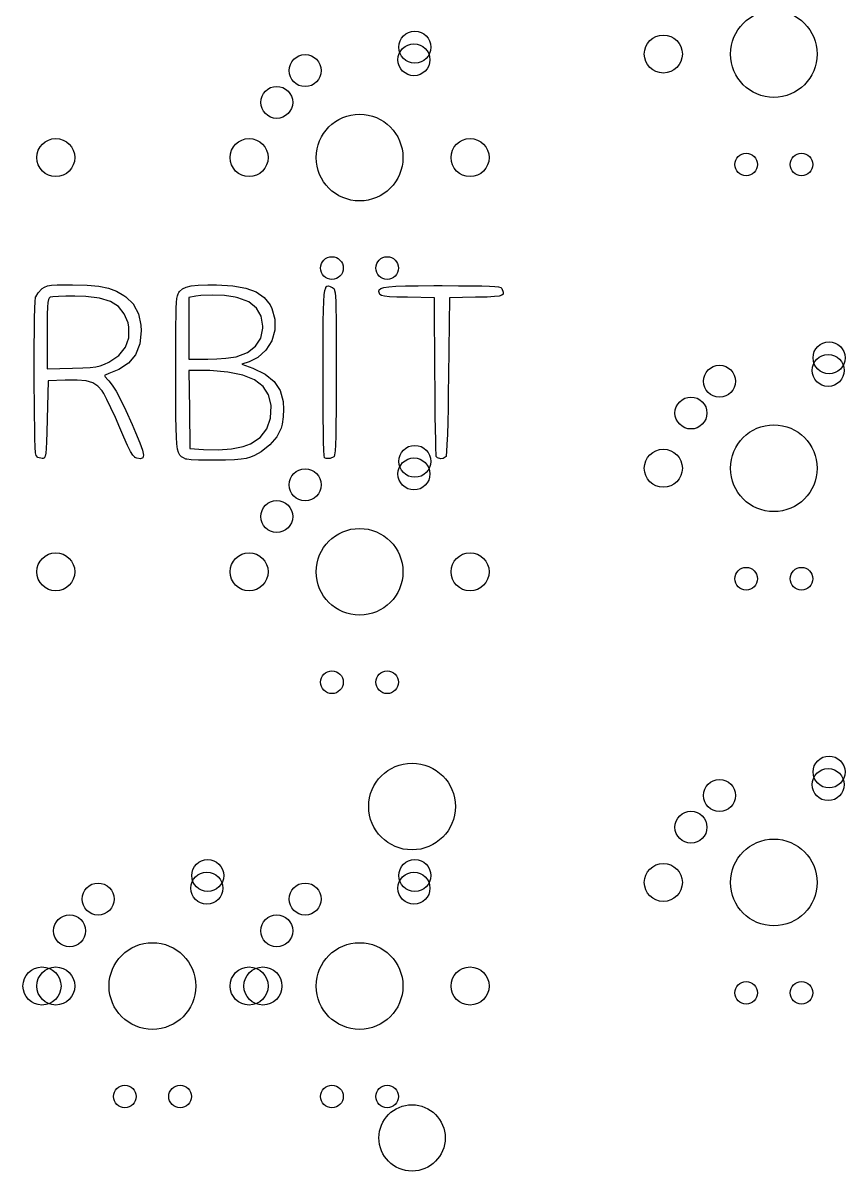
# Model space of a CAD drawing. Extents: x 31 to 332, y -142 to -29.
# Drawn here: x 62.3 to 100.1, y -130 to -77.2 of the extents above; entities that cross this region are included whole.
import ezdxf

# ---------------------------------------------------------------- set-up
doc = ezdxf.new("R2010")
doc.units = 0
doc.header["$MEASUREMENT"] = 0
doc.layers.add('BLACK', color=7, linetype='CONTINUOUS')

msp = doc.modelspace()

# ---------------------------------------------------------------- linework, layer by layer
at = {"layer": 'BLACK', "linetype": 'CONTINUOUS'}
for p, q in [((63.4314, -89.2471), (63.6123, -89.216)), ((63.6123, -89.216), (63.6126, -89.216)), ((63.6126, -89.216), (63.6128, -89.2159)), ((63.6128, -89.2159), (63.8769, -89.199)), ((63.8769, -89.199), (63.877, -89.199)), ((63.877, -89.199), (63.8771, -89.199)), ((63.8771, -89.199), (64.2568, -89.1923)), ((64.2568, -89.1923), (64.5857, -89.1913)), ((64.2568, -89.1923), (64.2568, -89.1923)), ((64.2568, -89.1923), (64.2568, -89.1923)), ((64.5857, -89.1913), (64.5857, -89.1914)), ((64.5857, -89.1914), (64.5858, -89.1913)), ((64.5858, -89.1913), (65.2594, -89.206)), ((65.2594, -89.206), (65.2596, -89.206)), ((65.2596, -89.206), (65.2598, -89.206)), ((65.2598, -89.206), (65.7993, -89.2548)), ((70.0464, -89.2422), (70.3645, -89.2113)), ((70.3645, -89.2113), (70.3647, -89.2113)), ((70.3647, -89.2113), (70.3649, -89.2112)), ((70.3649, -89.2112), (70.8019, -89.1999)), ((70.8019, -89.1999), (70.8019, -89.1999)), ((70.8019, -89.1999), (70.802, -89.1999)), ((70.802, -89.1999), (71.2047, -89.2008)), ((71.2047, -89.2008), (71.2048, -89.2009)), ((71.2048, -89.2009), (71.2049, -89.2008)), ((71.2049, -89.2008), (71.9521, -89.2388)), ((62.8871, -89.7747), (62.8917, -89.7533)), ((62.8917, -89.7533), (62.892, -89.7526)), ((62.892, -89.7526), (62.8923, -89.7519)), ((62.8923, -89.7519), (62.9993, -89.5595)), ((62.9993, -89.5595), (62.9998, -89.559)), ((62.9998, -89.559), (63.0001, -89.5584)), ((63.0001, -89.5584), (63.1801, -89.3751)), ((63.1801, -89.3751), (63.1804, -89.3749)), ((63.1804, -89.3749), (63.1807, -89.3746)), ((63.1807, -89.3746), (63.1877, -89.3693)), ((63.1877, -89.3693), (63.1879, -89.3692)), ((63.1879, -89.3692), (63.188, -89.3691)), ((63.188, -89.3691), (63.2996, -89.2972)), ((63.2996, -89.2972), (63.3, -89.297)), ((63.3, -89.297), (63.3005, -89.2968)), ((63.3005, -89.2968), (63.4305, -89.2473)), ((63.4305, -89.2473), (63.431, -89.2472)), ((63.431, -89.2472), (63.4314, -89.2471)), ((63.6793, -89.7488), (63.5654, -89.7699)), ((63.9347, -89.7286), (63.6793, -89.7488)), ((64.2835, -89.7152), (63.9347, -89.7286)), ((64.6853, -89.7106), (64.2835, -89.7152)), ((65.1994, -89.7264), (64.6853, -89.7106)), ((65.8318, -89.8076), (65.1994, -89.7264)), ((65.7993, -89.2548), (65.7996, -89.2549)), ((65.7996, -89.2549), (65.7999, -89.2549)), ((65.7999, -89.2549), (66.2385, -89.3454)), ((66.2385, -89.3454), (66.2389, -89.3455)), ((66.2389, -89.3455), (66.2393, -89.3456)), ((66.2393, -89.3456), (66.6101, -89.4852)), ((66.6101, -89.4852), (66.6105, -89.4854)), ((66.6105, -89.4854), (66.6109, -89.4855)), ((66.6109, -89.4855), (66.9472, -89.6817)), ((66.9472, -89.6817), (66.9473, -89.6819)), ((66.9473, -89.6819), (66.9475, -89.682)), ((66.9475, -89.682), (67.0315, -89.7418)), ((67.0315, -89.7418), (67.0318, -89.742)), ((67.0318, -89.742), (67.0321, -89.7422)), ((67.0321, -89.7422), (67.3927, -90.0919)), ((69.3952, -89.7679), (69.4083, -89.6951)), ((69.4083, -89.6951), (69.4084, -89.6947)), ((69.4084, -89.6947), (69.4085, -89.6944)), ((69.4085, -89.6944), (69.4374, -89.6092)), ((69.4374, -89.6092), (69.4376, -89.6088)), ((69.4376, -89.6088), (69.4378, -89.6083)), ((69.4378, -89.6083), (69.4736, -89.5488)), ((69.4736, -89.5488), (69.4739, -89.5485)), ((69.4739, -89.5485), (69.4741, -89.5481)), ((69.4741, -89.5481), (69.5099, -89.5064)), ((69.5099, -89.5064), (69.5101, -89.5062)), ((69.5101, -89.5062), (69.5104, -89.5059)), ((69.5104, -89.5059), (69.6471, -89.3849)), ((69.6471, -89.3849), (69.6476, -89.3845)), ((69.6476, -89.3845), (69.6481, -89.3842)), ((69.6481, -89.3842), (69.8161, -89.2984)), ((69.8161, -89.2984), (69.8167, -89.2982)), ((69.8167, -89.2982), (69.8172, -89.298)), ((69.8172, -89.298), (70.0457, -89.2423)), ((70.2529, -89.7213), (69.9397, -89.7731)), ((70.0457, -89.2423), (70.046, -89.2423)), ((70.046, -89.2423), (70.0464, -89.2422)), ((70.4937, -89.6914), (70.2529, -89.7213)), ((71.0267, -89.6701), (70.4937, -89.6914)), ((71.582, -89.6936), (71.0267, -89.6701)), ((72.0674, -89.7598), (71.582, -89.6936)), ((71.9521, -89.2388), (71.9524, -89.2389)), ((71.9524, -89.2389), (71.9527, -89.2389)), ((71.9527, -89.2389), (72.5567, -89.3425)), ((72.1941, -89.789), (72.0674, -89.7598)), ((72.5567, -89.3425), (72.5572, -89.3427)), ((72.5572, -89.3427), (72.5576, -89.3428)), ((72.5576, -89.3428), (73.0341, -89.5186)), ((73.0341, -89.5186), (73.0347, -89.519)), ((73.0347, -89.519), (73.0352, -89.5192)), ((73.0352, -89.5192), (73.3997, -89.7739)), ((76.1414, -89.9596), (76.1634, -89.6633)), ((76.1634, -89.6633), (76.1635, -89.6631)), ((76.1635, -89.6629), (76.194, -89.4567)), ((76.1635, -89.6631), (76.1635, -89.6629)), ((76.194, -89.4567), (76.1942, -89.4564)), ((76.1942, -89.456), (76.2348, -89.3268)), ((76.1942, -89.4564), (76.1942, -89.456)), ((76.2348, -89.3267), (76.2352, -89.326)), ((76.2348, -89.3268), (76.2348, -89.3267)), ((76.2348, -89.3268), (76.2348, -89.3268)), ((76.2352, -89.326), (76.2356, -89.3253)), ((76.2356, -89.3252), (76.2875, -89.2599)), ((76.2356, -89.3253), (76.2356, -89.3252)), ((76.2356, -89.3253), (76.2356, -89.3253)), ((76.2875, -89.2599), (76.2881, -89.2594)), ((76.2881, -89.2594), (76.2887, -89.2588)), ((76.2887, -89.2588), (76.2888, -89.2588)), ((76.2888, -89.2588), (76.2896, -89.2585)), ((76.2888, -89.2588), (76.2888, -89.2588)), ((76.2896, -89.2585), (76.2903, -89.2581)), ((76.2903, -89.2581), (76.355, -89.2435)), ((76.355, -89.2435), (76.3554, -89.2435)), ((76.3554, -89.2435), (76.3557, -89.2434)), ((76.3557, -89.2434), (76.3562, -89.2434)), ((76.3562, -89.2434), (76.3567, -89.2434)), ((76.3567, -89.2434), (76.3571, -89.2435)), ((76.3571, -89.2435), (76.3575, -89.2436)), ((76.3575, -89.2436), (76.4363, -89.2664)), ((76.4363, -89.2664), (76.4367, -89.2666)), ((76.4367, -89.2666), (76.4371, -89.2667)), ((76.4371, -89.2667), (76.5314, -89.3138)), ((76.5314, -89.3138), (76.5315, -89.3138)), ((76.5315, -89.3138), (76.5316, -89.3139)), ((76.5316, -89.3139), (76.5356, -89.316)), ((76.5356, -89.316), (76.5357, -89.3161)), ((76.5357, -89.3161), (76.5359, -89.3162)), ((76.5359, -89.3162), (76.5773, -89.3419)), ((76.5773, -89.3419), (76.5779, -89.3424)), ((76.5779, -89.3424), (76.5784, -89.3428)), ((76.5784, -89.3428), (76.6128, -89.3815)), ((76.6128, -89.3815), (76.6132, -89.3822)), ((76.6132, -89.3822), (76.6136, -89.3829)), ((76.6136, -89.3829), (76.6415, -89.4495)), ((76.6415, -89.4495), (76.6416, -89.45)), ((76.6416, -89.45), (76.6418, -89.4505)), ((76.6418, -89.4505), (76.6639, -89.5601)), ((76.6639, -89.5601), (76.6639, -89.5603)), ((76.6639, -89.5603), (76.6639, -89.5605)), ((76.6639, -89.5605), (76.6809, -89.728)), ((76.6809, -89.728), (76.6809, -89.7281)), ((76.6809, -89.7281), (76.6809, -89.7282)), ((76.6809, -89.7282), (76.6934, -89.9686)), ((78.6712, -89.5032), (78.6713, -89.503)), ((78.6712, -89.5038), (78.6712, -89.5032)), ((78.6712, -89.5044), (78.6712, -89.5038)), ((78.6713, -89.5047), (78.6712, -89.5044)), ((78.6713, -89.5027), (78.6864, -89.426)), ((78.6713, -89.503), (78.6713, -89.5027)), ((78.6713, -89.5049), (78.6713, -89.5047)), ((78.6964, -89.5998), (78.6713, -89.5049)), ((78.6864, -89.426), (78.6867, -89.4253)), ((78.6867, -89.4253), (78.687, -89.4245)), ((78.687, -89.4244), (78.6876, -89.4238)), ((78.687, -89.4245), (78.687, -89.4244)), ((78.687, -89.4245), (78.687, -89.4245)), ((78.6876, -89.4238), (78.6881, -89.4232)), ((78.6881, -89.4232), (78.7588, -89.3628)), ((78.6967, -89.6004), (78.6964, -89.5998)), ((78.6969, -89.601), (78.6967, -89.6004)), ((78.7198, -89.6404), (78.6969, -89.601)), ((78.72, -89.6406), (78.7198, -89.6404)), ((78.7202, -89.6409), (78.72, -89.6406)), ((78.7206, -89.6413), (78.7202, -89.6409)), ((78.721, -89.6417), (78.7206, -89.6413)), ((78.7212, -89.6419), (78.721, -89.6417)), ((78.7214, -89.6421), (78.7212, -89.6419)), ((78.7921, -89.6883), (78.7214, -89.6421)), ((78.7588, -89.3628), (78.7589, -89.3627)), ((78.7589, -89.3626), (78.7596, -89.3623)), ((78.7589, -89.3627), (78.7589, -89.3626)), ((78.7596, -89.3623), (78.7603, -89.3619)), ((78.7603, -89.3619), (78.7604, -89.3619)), ((78.7604, -89.3619), (78.7605, -89.3618)), ((78.7605, -89.3618), (78.902, -89.3158)), ((78.793, -89.6887), (78.7921, -89.6883)), ((78.7937, -89.689), (78.793, -89.6887)), ((78.9306, -89.7216), (78.7937, -89.689)), ((78.902, -89.3158), (78.9024, -89.3157)), ((78.9024, -89.3157), (78.9028, -89.3156)), ((78.9028, -89.3156), (79.1304, -89.282)), ((78.9309, -89.7216), (78.9306, -89.7216)), ((78.9312, -89.7217), (78.9309, -89.7216)), ((79.16, -89.7439), (78.9312, -89.7217)), ((79.1304, -89.282), (79.1306, -89.282)), ((79.1306, -89.282), (79.1308, -89.2819)), ((79.1308, -89.2819), (79.4598, -89.2589)), ((79.1602, -89.7439), (79.16, -89.7439)), ((79.1603, -89.7439), (79.1602, -89.7439)), ((79.5068, -89.7591), (79.1603, -89.7439)), ((79.4598, -89.2589), (79.4599, -89.2589)), ((79.4599, -89.2589), (79.46, -89.2589)), ((79.46, -89.2589), (79.9057, -89.2445)), ((79.5069, -89.7591), (79.5068, -89.7591)), ((79.5068, -89.7591), (79.5068, -89.7591)), ((79.9969, -89.7706), (79.5069, -89.7591)), ((79.9057, -89.2445), (79.9057, -89.2445)), ((79.9057, -89.2445), (79.9058, -89.2445)), ((79.9058, -89.2445), (80.4834, -89.2368)), ((80.4834, -89.2368), (80.4834, -89.2368)), ((80.4834, -89.2368), (80.4835, -89.2368)), ((80.4835, -89.2368), (81.2083, -89.2339)), ((81.2083, -89.2339), (81.2084, -89.2339)), ((81.2084, -89.2339), (81.5821, -89.2337)), ((81.2084, -89.2339), (81.2084, -89.2339)), ((81.5821, -89.2337), (81.5821, -89.2337)), ((81.5821, -89.2337), (81.5822, -89.2337)), ((81.5822, -89.2337), (82.3369, -89.2347)), ((82.3369, -89.2347), (82.3369, -89.2347)), ((82.3369, -89.2347), (82.3369, -89.2347)), ((82.3369, -89.2347), (82.9396, -89.2383)), ((82.9396, -89.2383), (82.9396, -89.2384)), ((82.9396, -89.2384), (82.9396, -89.2383)), ((82.9396, -89.2383), (83.4074, -89.2454)), ((83.6603, -89.7562), (83.1822, -89.7693)), ((83.4074, -89.2454), (83.4075, -89.2454)), ((83.4075, -89.2454), (83.4075, -89.2454)), ((83.4075, -89.2454), (83.7577, -89.2566)), ((83.6604, -89.7562), (83.6603, -89.7562)), ((83.9956, -89.7377), (83.6604, -89.7562)), ((83.6604, -89.7562), (83.6604, -89.7562)), ((83.7577, -89.2566), (83.7578, -89.2566)), ((83.7578, -89.2566), (83.7579, -89.2566)), ((83.7579, -89.2566), (84.0077, -89.2728)), ((83.9958, -89.7376), (83.9956, -89.7377)), ((83.996, -89.7376), (83.9958, -89.7376)), ((84.2123, -89.7108), (83.996, -89.7376)), ((84.0077, -89.2728), (84.0078, -89.2729)), ((84.0078, -89.2729), (84.008, -89.2728)), ((84.008, -89.2728), (84.1746, -89.2948)), ((84.1746, -89.2948), (84.175, -89.2949)), ((84.175, -89.2949), (84.1753, -89.295)), ((84.1753, -89.295), (84.2761, -89.3235)), ((84.2127, -89.7107), (84.2123, -89.7108)), ((84.2131, -89.7107), (84.2127, -89.7107)), ((84.3345, -89.6728), (84.2131, -89.7107)), ((84.2761, -89.3235), (84.2768, -89.3238)), ((84.2768, -89.3238), (84.2775, -89.3242)), ((84.2775, -89.3242), (84.3296, -89.36)), ((84.3296, -89.36), (84.3301, -89.3605)), ((84.3301, -89.3605), (84.3306, -89.361)), ((84.3306, -89.361), (84.3309, -89.3614)), ((84.3309, -89.3614), (84.3313, -89.3621)), ((84.3313, -89.3621), (84.3317, -89.3627)), ((84.3317, -89.3627), (84.3975, -89.5277)), ((84.3348, -89.6726), (84.3345, -89.6728)), ((84.3352, -89.6725), (84.3348, -89.6726)), ((84.3356, -89.6722), (84.3352, -89.6725)), ((84.336, -89.672), (84.3356, -89.6722)), ((84.3363, -89.6717), (84.336, -89.672)), ((84.3366, -89.6715), (84.3363, -89.6717)), ((84.3869, -89.6197), (84.3366, -89.6715)), ((84.3874, -89.6191), (84.3869, -89.6197)), ((84.3878, -89.6185), (84.3874, -89.6191)), ((84.3879, -89.6184), (84.3878, -89.6185)), ((84.3881, -89.6175), (84.3879, -89.6183)), ((84.3879, -89.6183), (84.3879, -89.6184)), ((84.3883, -89.6168), (84.3881, -89.6175)), ((84.3978, -89.5301), (84.3883, -89.6168)), ((84.3975, -89.5277), (84.3976, -89.5281)), ((84.3976, -89.5281), (84.3977, -89.5284)), ((84.3977, -89.5284), (84.3978, -89.5289)), ((84.3978, -89.5289), (84.3979, -89.5294)), ((84.3979, -89.5294), (84.3978, -89.5298)), ((84.3978, -89.5298), (84.3978, -89.5301)), ((62.8436, -90.7222), (62.8552, -90.2835)), ((62.8552, -90.2834), (62.8697, -89.9606)), ((62.8552, -90.2835), (62.8552, -90.2834)), ((62.8552, -90.2835), (62.8552, -90.2835)), ((62.8697, -89.9603), (62.887, -89.7753)), ((62.8697, -89.9605), (62.8697, -89.9603)), ((62.8697, -89.9606), (62.8697, -89.9605)), ((62.887, -89.7753), (62.8871, -89.775)), ((62.8871, -89.775), (62.8871, -89.7747)), ((63.4349, -90.2186), (63.4253, -90.5383)), ((63.452, -90.0047), (63.4349, -90.2186)), ((63.4784, -89.874), (63.452, -90.0047)), ((63.5157, -89.8037), (63.4784, -89.874)), ((63.5654, -89.7699), (63.5157, -89.8037)), ((66.3286, -89.9633), (65.8318, -89.8076)), ((66.7031, -90.1998), (66.3286, -89.9633)), ((66.9685, -90.5237), (66.7031, -90.1998)), ((67.3927, -90.0919), (67.3931, -90.0925)), ((67.3931, -90.0925), (67.3936, -90.0931)), ((67.3936, -90.0931), (67.6222, -90.523)), ((69.3469, -90.6118), (69.3556, -90.2645)), ((69.3556, -90.2644), (69.3682, -90.0067)), ((69.3556, -90.2645), (69.3556, -90.2644)), ((69.3556, -90.2645), (69.3556, -90.2645)), ((69.3682, -90.0064), (69.3855, -89.8222)), ((69.3682, -90.0066), (69.3682, -90.0064)), ((69.3682, -90.0067), (69.3682, -90.0066)), ((69.3855, -89.8218), (69.3952, -89.7679)), ((69.3855, -89.822), (69.3855, -89.8218)), ((69.3855, -89.8222), (69.3855, -89.822)), ((69.3952, -89.7679), (69.3952, -89.7679)), ((69.9397, -89.7731), (69.9397, -92.6203)), ((72.6911, -89.9799), (72.1941, -89.789)), ((73.048, -90.2624), (72.6911, -89.9799)), ((73.2635, -90.6347), (73.048, -90.2624)), ((73.3997, -89.7739), (73.4002, -89.7744)), ((73.4002, -89.7744), (73.4008, -89.7749)), ((73.4008, -89.7749), (73.6688, -90.1151)), ((73.6688, -90.1151), (73.669, -90.1155)), ((73.669, -90.1155), (73.6693, -90.1159)), ((73.6693, -90.1159), (73.7565, -90.2849)), ((73.7565, -90.2849), (73.7566, -90.2854)), ((73.7566, -90.2854), (73.7568, -90.2858)), ((73.7568, -90.2858), (73.8958, -90.7803)), ((76.1265, -90.3596), (76.1414, -89.9598)), ((76.1414, -89.9597), (76.1414, -89.9596)), ((76.1414, -89.9598), (76.1414, -89.9597)), ((76.6934, -89.9686), (76.6934, -89.9687)), ((76.6934, -89.9687), (76.6934, -89.9687)), ((76.6934, -89.9687), (76.7022, -90.2969)), ((81.2327, -89.7939), (79.9969, -89.7706)), ((79.9969, -89.7706), (79.9969, -89.7706)), ((79.9969, -89.7706), (79.9969, -89.7706)), ((81.2539, -93.3874), (81.2327, -89.7939)), ((81.9199, -89.7939), (81.8777, -93.3874)), ((83.1252, -89.7705), (81.9199, -89.7939)), ((83.1821, -89.7694), (83.1252, -89.7705)), ((83.1252, -89.7705), (83.1252, -89.7705)), ((83.1822, -89.7693), (83.1821, -89.7694)), ((83.1822, -89.7693), (83.1822, -89.7693)), ((62.8348, -91.2548), (62.8436, -90.7222)), ((62.8436, -90.7222), (62.8436, -90.7222)), ((62.8436, -90.7222), (62.8436, -90.7222)), ((63.4253, -90.5383), (63.4211, -90.9865)), ((67.1381, -90.9419), (66.9685, -90.5237)), ((67.6222, -90.523), (67.6225, -90.5236)), ((67.6225, -90.5236), (67.6227, -90.5243)), ((67.6227, -90.5243), (67.7284, -91.0543)), ((69.3415, -91.0645), (69.3469, -90.6118)), ((69.3469, -90.6118), (69.3469, -90.6118)), ((69.3469, -90.6118), (69.3469, -90.6118)), ((73.3359, -91.0954), (73.2635, -90.6347)), ((73.896, -90.7817), (73.8876, -91.286)), ((73.8958, -90.7803), (73.8959, -90.781)), ((73.8959, -90.781), (73.896, -90.7817)), ((76.1173, -90.876), (76.1265, -90.3597)), ((76.1265, -90.3597), (76.1265, -90.3596)), ((76.1265, -90.3596), (76.1265, -90.3596)), ((76.7022, -90.2969), (76.7022, -90.297)), ((76.7022, -90.297), (76.7022, -90.297)), ((76.7022, -90.297), (76.7078, -90.728)), ((76.7078, -90.728), (76.7078, -90.728)), ((76.7078, -90.728), (76.7078, -90.7281)), ((76.7078, -90.7281), (76.7111, -91.2769)), ((62.8328, -91.4469), (62.8348, -91.2549)), ((62.8348, -91.2549), (62.8348, -91.2548)), ((62.8348, -91.2549), (62.8348, -91.2549)), ((63.4211, -90.9865), (63.4203, -91.447)), ((67.1803, -91.1394), (67.1381, -90.9419)), ((67.1802, -91.6292), (67.1803, -91.1394)), ((67.7383, -91.3135), (67.6768, -91.9154)), ((67.7284, -91.0543), (67.7284, -91.0547)), ((67.7284, -91.0547), (67.7285, -91.0551)), ((67.7285, -91.0551), (67.7383, -91.3128)), ((67.7383, -91.3128), (67.7383, -91.3132)), ((67.7383, -91.3132), (67.7383, -91.3135)), ((69.3385, -91.6387), (69.3415, -91.0646)), ((69.3415, -91.0646), (69.3415, -91.0645)), ((69.3415, -91.0646), (69.3415, -91.0646)), ((73.239, -91.6538), (73.3333, -91.1948)), ((73.3333, -91.1948), (73.3359, -91.0954)), ((73.8873, -91.2873), (73.7453, -91.7687)), ((73.8874, -91.2866), (73.8873, -91.2873)), ((73.8876, -91.286), (73.8874, -91.2866)), ((76.1125, -91.5222), (76.1173, -90.8761)), ((76.1173, -90.8761), (76.1173, -90.876)), ((76.1173, -90.8761), (76.1173, -90.8761)), ((76.7111, -91.2769), (76.7111, -91.2769)), ((76.7111, -91.2769), (76.7111, -91.2769)), ((76.7111, -91.2769), (76.7126, -91.9586)), ((62.8253, -92.5142), (62.8287, -91.8595)), ((62.8287, -91.8595), (62.8328, -91.4469)), ((62.8287, -91.8595), (62.8287, -91.8595)), ((62.8287, -91.8595), (62.8287, -91.8595)), ((63.4203, -91.447), (63.4203, -93.0627)), ((67.0225, -92.0663), (67.1802, -91.6292)), ((69.3372, -92.3502), (69.3385, -91.6387)), ((69.3385, -91.6387), (69.3385, -91.6387)), ((69.3385, -91.6387), (69.3385, -91.6387)), ((73.0061, -92.0214), (73.239, -91.6538)), ((73.7448, -91.7699), (73.4831, -92.1959)), ((73.745, -91.7693), (73.7448, -91.7699)), ((73.7453, -91.7687), (73.745, -91.7693)), ((76.1106, -92.3113), (76.1125, -91.5223)), ((76.1125, -91.5223), (76.1125, -91.5222)), ((76.1125, -91.5222), (76.1125, -91.5222)), ((66.7114, -92.4418), (67.0225, -92.0663)), ((67.6765, -91.9167), (67.4886, -92.4083)), ((67.6766, -91.9161), (67.6765, -91.9167)), ((67.6768, -91.9154), (67.6766, -91.9161)), ((69.337, -93.1333), (69.3372, -92.3502)), ((69.3372, -92.3502), (69.3372, -92.3502)), ((69.3372, -92.3502), (69.3372, -92.3502)), ((72.1092, -92.5013), (72.6309, -92.3026)), ((72.6309, -92.3026), (73.0061, -92.0214)), ((73.4822, -92.197), (73.1147, -92.5349)), ((73.4826, -92.1964), (73.4822, -92.197)), ((73.4831, -92.1959), (73.4826, -92.1964)), ((76.1103, -93.2566), (76.1106, -92.3114)), ((76.1106, -92.3114), (76.1106, -92.3113)), ((76.1106, -92.3113), (76.1106, -92.3113)), ((76.7126, -91.9586), (76.7126, -91.9586)), ((76.7126, -91.9586), (76.7126, -91.9586)), ((76.7126, -91.9586), (76.713, -92.788)), ((62.8246, -93.1969), (62.8253, -92.5142)), ((62.8253, -92.5142), (62.8253, -92.5142)), ((62.8253, -92.5142), (62.8253, -92.5142)), ((65.6582, -92.9644), (65.8618, -92.9152)), ((65.8618, -92.9152), (66.0534, -92.8413)), ((66.0534, -92.8413), (66.2511, -92.7467)), ((66.2511, -92.7467), (66.7114, -92.4418)), ((67.1669, -92.7998), (66.7102, -93.0944)), ((67.1674, -92.7993), (67.1669, -92.7998)), ((67.168, -92.7988), (67.1674, -92.7993)), ((67.4877, -92.4097), (67.168, -92.7988)), ((67.4882, -92.4089), (67.4877, -92.4097)), ((67.4886, -92.4083), (67.4882, -92.4089)), ((69.9397, -92.6203), (70.8024, -92.6193)), ((70.8024, -92.6193), (71.2273, -92.607)), ((71.2273, -92.607), (71.6428, -92.5747)), ((71.6428, -92.5747), (71.9849, -92.5282)), ((71.9849, -92.5282), (72.1092, -92.5013)), ((72.7118, -92.735), (72.377, -92.8466)), ((72.377, -92.8466), (72.8837, -93.0313)), ((72.7121, -92.7348), (72.7118, -92.735)), ((72.7125, -92.7347), (72.7121, -92.7348)), ((73.1136, -92.5357), (72.7125, -92.7347)), ((73.1141, -92.5353), (73.1136, -92.5357)), ((73.1147, -92.5349), (73.1141, -92.5353)), ((76.713, -92.788), (76.713, -92.788)), ((76.713, -92.788), (76.713, -93.204)), ((62.8246, -93.197), (62.8246, -93.1969)), ((62.8246, -93.1969), (62.8246, -93.1969)), ((62.8264, -93.8859), (62.8246, -93.197)), ((63.4203, -93.0627), (64.5813, -93.0309)), ((64.5813, -93.0309), (65.0573, -93.0156)), ((64.5813, -93.0309), (64.5813, -93.0309)), ((65.0573, -93.0156), (65.4032, -92.9956)), ((65.4032, -92.9956), (65.6582, -92.9644)), ((66.0899, -93.3438), (66.0549, -93.3611)), ((66.0549, -93.3611), (66.084, -93.4254)), ((66.084, -93.4254), (66.2036, -93.5656)), ((66.2521, -93.2775), (66.0899, -93.3438)), ((66.4896, -93.1871), (66.2521, -93.2775)), ((66.4897, -93.187), (66.4896, -93.1871)), ((66.4898, -93.187), (66.4897, -93.187)), ((66.7094, -93.0948), (66.4898, -93.187)), ((66.7097, -93.0946), (66.7094, -93.0948)), ((66.7102, -93.0944), (66.7097, -93.0946)), ((69.337, -93.2151), (69.337, -93.1333)), ((69.3371, -93.7952), (69.337, -93.2151)), ((69.337, -93.2151), (69.337, -93.2151)), ((70.6314, -93.139), (69.9364, -93.1383)), ((69.9364, -93.1383), (69.9591, -94.9324)), ((70.9028, -93.1426), (70.6314, -93.139)), ((71.733, -93.2056), (70.9028, -93.1426)), ((72.4156, -93.3479), (71.733, -93.2056)), ((72.953, -93.5707), (72.4156, -93.3479)), ((72.8837, -93.0313), (72.8839, -93.0315)), ((72.8839, -93.0315), (72.8841, -93.0315)), ((72.8841, -93.0315), (73.4464, -93.297)), ((73.4464, -93.297), (73.4469, -93.2974)), ((73.4469, -93.2974), (73.4475, -93.2977)), ((73.4475, -93.2977), (73.8597, -93.6346)), ((76.1111, -93.8914), (76.1103, -93.2566)), ((76.1103, -93.2566), (76.1103, -93.2566)), ((76.1103, -93.2566), (76.1103, -93.2566)), ((76.713, -93.2041), (76.7118, -94.1704)), ((76.713, -93.204), (76.713, -93.204)), ((76.713, -93.204), (76.713, -93.2041)), ((81.2567, -93.8143), (81.2539, -93.3874)), ((81.2539, -93.3874), (81.2539, -93.3874)), ((81.8777, -93.3874), (81.8671, -94.1544)), ((81.8777, -93.3874), (81.8777, -93.3874)), ((81.8777, -93.3874), (81.8777, -93.3874)), ((62.8309, -94.5591), (62.8264, -93.8859)), ((62.8264, -93.8859), (62.8264, -93.8859)), ((62.8264, -93.8859), (62.8264, -93.8859)), ((63.4626, -93.6039), (63.4203, -95.3771)), ((64.2413, -93.5797), (63.4626, -93.6039)), ((64.2556, -93.5792), (64.2413, -93.5797)), ((64.8007, -93.5781), (64.2556, -93.5792)), ((65.2112, -93.6184), (64.8007, -93.5781)), ((65.5182, -93.7089), (65.2112, -93.6184)), ((65.7533, -93.8587), (65.5182, -93.7089)), ((65.9484, -94.0771), (65.7533, -93.8587)), ((66.2036, -93.5656), (66.252, -93.6153)), ((66.252, -93.6153), (66.2521, -93.6155)), ((66.2521, -93.6155), (66.2523, -93.6156)), ((66.2523, -93.6156), (66.4088, -93.8046)), ((66.4088, -93.8046), (66.409, -93.8049)), ((66.409, -93.8049), (66.4092, -93.8051)), ((66.4092, -93.8051), (66.5866, -94.0847)), ((69.3382, -94.5969), (69.3371, -93.7952)), ((69.3371, -93.7952), (69.3371, -93.7952)), ((69.3371, -93.7952), (69.3371, -93.7952)), ((73.3476, -93.8748), (72.953, -93.5707)), ((73.6023, -94.2616), (73.3476, -93.8748)), ((73.8597, -93.6346), (73.8602, -93.6352)), ((73.8602, -93.6352), (73.8607, -93.6358)), ((73.8607, -93.6358), (74.1309, -94.0549)), ((76.1141, -94.6402), (76.1111, -93.8914)), ((76.1111, -93.8914), (76.1111, -93.8914)), ((76.1111, -93.8914), (76.1111, -93.8914)), ((81.2629, -94.5555), (81.2567, -93.8143)), ((81.2567, -93.8143), (81.2567, -93.8143)), ((81.2567, -93.8143), (81.2567, -93.8143)), ((66.0212, -94.1932), (65.9484, -94.0771)), ((66.1705, -94.4729), (66.0212, -94.1932)), ((66.3551, -94.8516), (66.1705, -94.4729)), ((66.5866, -94.0847), (66.5867, -94.0849)), ((66.5867, -94.0849), (66.5868, -94.0851)), ((66.5868, -94.0851), (66.7931, -94.4707)), ((66.7931, -94.4707), (66.7932, -94.4708)), ((66.7932, -94.4708), (66.7932, -94.4709)), ((66.7932, -94.4709), (67.0363, -94.9778)), ((73.7196, -94.7329), (73.6023, -94.2616)), ((74.1309, -94.0549), (74.1312, -94.0556)), ((74.1312, -94.0556), (74.1315, -94.0563)), ((74.1315, -94.0563), (74.2677, -94.5683)), ((76.7118, -94.1704), (76.708, -94.9781)), ((76.7118, -94.1704), (76.7118, -94.1704)), ((76.7118, -94.1704), (76.7118, -94.1704)), ((81.8671, -94.1544), (81.8543, -94.8704)), ((81.8671, -94.1544), (81.8671, -94.1544)), ((81.8671, -94.1544), (81.8671, -94.1544)), ((62.8378, -95.1946), (62.8309, -94.5591)), ((62.8309, -94.5591), (62.8309, -94.5591)), ((62.8309, -94.5591), (62.8309, -94.5591)), ((66.5583, -95.2946), (66.3551, -94.8516)), ((67.0363, -94.9778), (67.0364, -94.9779)), ((67.0364, -94.9779), (67.0364, -94.9779)), ((67.0364, -94.9779), (67.3243, -95.6216)), ((69.3421, -95.2541), (69.3382, -94.5969)), ((69.3382, -94.5969), (69.3382, -94.5969)), ((69.3382, -94.5969), (69.3382, -94.5969)), ((69.9591, -94.9324), (69.9591, -94.9324)), ((69.9591, -94.9324), (69.9819, -96.727)), ((73.6969, -95.3271), (73.7224, -94.7638)), ((73.7224, -94.7638), (73.7196, -94.7329)), ((74.2677, -94.5683), (74.2677, -94.5688)), ((74.2677, -94.5688), (74.2678, -94.5693)), ((74.2678, -94.5693), (74.2885, -94.911)), ((74.2885, -94.9116), (74.2708, -95.2632)), ((74.2885, -94.911), (74.2885, -94.9113)), ((74.2885, -94.9113), (74.2885, -94.9116)), ((76.1192, -95.3227), (76.1141, -94.6402)), ((76.1141, -94.6402), (76.1141, -94.6402)), ((76.1141, -94.6402), (76.1141, -94.6402)), ((76.708, -94.9781), (76.7012, -95.6379)), ((76.708, -94.9781), (76.7079, -94.9781)), ((76.7079, -94.9781), (76.708, -94.9781)), ((81.2703, -95.2358), (81.2629, -94.5555)), ((81.2629, -94.5555), (81.2629, -94.5555)), ((81.2629, -94.5555), (81.2629, -94.5555)), ((81.8543, -94.8704), (81.8397, -95.5174)), ((81.8543, -94.8704), (81.8543, -94.8704)), ((81.8543, -94.8704), (81.8543, -94.8704)), ((62.8471, -95.7705), (62.8378, -95.1946)), ((62.8378, -95.1946), (62.8378, -95.1946)), ((62.8378, -95.1946), (62.8378, -95.1946)), ((63.4203, -95.3771), (63.4057, -95.9682)), ((63.4203, -95.3771), (63.4203, -95.3771)), ((66.7634, -95.7673), (66.5583, -95.2946)), ((69.3421, -95.2542), (69.3421, -95.2541)), ((69.3505, -95.7823), (69.3421, -95.2542)), ((69.3421, -95.2542), (69.3421, -95.2542)), ((73.5258, -95.8144), (73.6969, -95.3271)), ((74.2707, -95.2636), (74.2246, -95.6012)), ((74.2708, -95.2632), (74.2707, -95.2634)), ((74.2707, -95.2634), (74.2707, -95.2636)), ((76.1261, -95.9219), (76.1192, -95.3227)), ((76.1192, -95.3227), (76.1192, -95.3227)), ((76.1192, -95.3227), (76.1192, -95.3227)), ((81.2786, -95.8372), (81.2703, -95.2358)), ((81.2703, -95.2358), (81.2703, -95.2358)), ((81.2703, -95.2358), (81.2703, -95.2358)), ((81.8397, -95.5174), (81.824, -96.0774)), ((81.8397, -95.5174), (81.8397, -95.5174)), ((81.8397, -95.5174), (81.8397, -95.5174)), ((62.8589, -96.2648), (62.8471, -95.7705)), ((62.8471, -95.7705), (62.8471, -95.7705)), ((62.8471, -95.7705), (62.8471, -95.7705)), ((63.4057, -95.9682), (63.3921, -96.4117)), ((63.4057, -95.9682), (63.4057, -95.9682)), ((63.4057, -95.9682), (63.4057, -95.9682)), ((66.9492, -96.2032), (66.7634, -95.7673)), ((67.3243, -95.6216), (67.3243, -95.6216)), ((67.3243, -95.6216), (67.3243, -95.6216)), ((67.3243, -95.6216), (67.4851, -95.9938)), ((67.4851, -95.9938), (67.4851, -95.9939)), ((67.4851, -95.9939), (67.4851, -95.9939)), ((67.4851, -95.9939), (67.6807, -96.467)), ((69.3505, -95.7824), (69.3505, -95.7823)), ((69.3652, -96.1969), (69.3505, -95.7824)), ((69.3505, -95.7824), (69.3505, -95.7824)), ((73.2158, -96.2139), (73.5258, -95.8144)), ((74.1768, -95.7955), (73.9758, -96.181)), ((74.177, -95.795), (74.1768, -95.7955)), ((74.1772, -95.7944), (74.177, -95.795)), ((74.2245, -95.6017), (74.1772, -95.7944)), ((74.2246, -95.6012), (74.2245, -95.6014)), ((74.2245, -95.6014), (74.2245, -95.6017)), ((76.1346, -96.4205), (76.1261, -95.9219)), ((76.1261, -95.9219), (76.1261, -95.9219)), ((76.1261, -95.9219), (76.1261, -95.9219)), ((76.7012, -95.638), (76.6913, -96.1605)), ((76.7012, -95.6379), (76.7012, -95.6379)), ((76.7012, -95.6379), (76.7012, -95.638)), ((81.2875, -96.3415), (81.2786, -95.8372)), ((81.2786, -95.8372), (81.2786, -95.8372)), ((81.2786, -95.8372), (81.2786, -95.8372)), ((81.824, -96.0774), (81.8077, -96.5321)), ((81.824, -96.0774), (81.824, -96.0774)), ((81.824, -96.0774), (81.824, -96.0774)), ((62.873, -96.6556), (62.8589, -96.2648)), ((62.8589, -96.2648), (62.8589, -96.2648)), ((62.8589, -96.2648), (62.8589, -96.2648)), ((63.3921, -96.4118), (63.3768, -96.7292)), ((63.3921, -96.4117), (63.3921, -96.4117)), ((63.3921, -96.4117), (63.3921, -96.4118)), ((67.122, -96.5905), (66.9492, -96.2032)), ((66.9492, -96.2032), (66.9492, -96.2032)), ((66.9492, -96.2032), (66.9492, -96.2032)), ((67.1221, -96.5906), (67.122, -96.5905)), ((67.1221, -96.5907), (67.1221, -96.5906)), ((67.2555, -96.8596), (67.1221, -96.5907)), ((67.6807, -96.467), (67.6807, -96.4671)), ((67.6807, -96.4671), (67.6808, -96.4672)), ((67.6808, -96.4672), (67.8009, -96.8064)), ((69.3653, -96.197), (69.3652, -96.1969)), ((69.388, -96.5131), (69.3652, -96.197)), ((69.3652, -96.197), (69.3653, -96.197)), ((69.388, -96.5132), (69.388, -96.5131)), ((69.388, -96.5134), (69.388, -96.5132)), ((69.4205, -96.7464), (69.388, -96.5134)), ((72.4276, -96.6374), (72.7731, -96.5134)), ((72.7731, -96.5134), (73.2158, -96.2139)), ((73.654, -96.5581), (73.2596, -96.8766)), ((73.6543, -96.5577), (73.654, -96.5581)), ((73.6546, -96.5574), (73.6543, -96.5577)), ((73.9752, -96.1819), (73.6546, -96.5574)), ((73.9755, -96.1814), (73.9752, -96.1819)), ((73.9758, -96.181), (73.9755, -96.1814)), ((76.1346, -96.4206), (76.1346, -96.4205)), ((76.1346, -96.4205), (76.1346, -96.4205)), ((76.1443, -96.8014), (76.1346, -96.4206)), ((76.6779, -96.5568), (76.6609, -96.8369)), ((76.678, -96.5566), (76.6779, -96.5567)), ((76.6779, -96.5567), (76.6779, -96.5568)), ((76.6913, -96.1606), (76.678, -96.5566)), ((76.6913, -96.1605), (76.6913, -96.1606)), ((76.6913, -96.1606), (76.6913, -96.1606)), ((81.2875, -96.3416), (81.2875, -96.3415)), ((81.2966, -96.7308), (81.2875, -96.3416)), ((81.2875, -96.3416), (81.2875, -96.3416)), ((81.8077, -96.5322), (81.7912, -96.8637)), ((81.8077, -96.5321), (81.8077, -96.5322)), ((81.8077, -96.5322), (81.8077, -96.5322)), ((62.873, -96.6557), (62.873, -96.6556)), ((62.8894, -96.9211), (62.873, -96.6557)), ((62.873, -96.6557), (62.873, -96.6557)), ((62.8895, -96.9213), (62.8894, -96.9211)), ((62.8895, -96.9215), (62.8895, -96.9213)), ((62.9081, -97.0395), (62.8895, -96.9215)), ((62.9083, -97.0399), (62.9081, -97.0395)), ((62.9084, -97.0404), (62.9083, -97.0399)), ((62.9086, -97.0408), (62.9084, -97.0404)), ((62.9087, -97.0411), (62.9086, -97.0408)), ((62.909, -97.0415), (62.9087, -97.0411)), ((62.9092, -97.0419), (62.909, -97.0415)), ((62.989, -97.1371), (62.9092, -97.0419)), ((62.9896, -97.1375), (62.989, -97.1371)), ((62.9901, -97.138), (62.9896, -97.1375)), ((62.9902, -97.1381), (62.9901, -97.138)), ((62.9903, -97.1382), (62.9902, -97.1381)), ((62.991, -97.1384), (62.9903, -97.1382)), ((62.9917, -97.1387), (62.991, -97.1384)), ((63.187, -97.1862), (62.9917, -97.1387)), ((63.2909, -97.1458), (63.2414, -97.1756)), ((63.2912, -97.1455), (63.2909, -97.1458)), ((63.2916, -97.1453), (63.2912, -97.1455)), ((63.2919, -97.1449), (63.2916, -97.1453)), ((63.2922, -97.1447), (63.2919, -97.1449)), ((63.2924, -97.1443), (63.2922, -97.1447)), ((63.2927, -97.1439), (63.2924, -97.1443)), ((63.3295, -97.0747), (63.2927, -97.1439)), ((63.3298, -97.074), (63.3295, -97.0747)), ((63.33, -97.0733), (63.3298, -97.074)), ((63.357, -96.943), (63.33, -97.0733)), ((63.3768, -96.7294), (63.357, -96.9425)), ((63.357, -96.9425), (63.357, -96.9427)), ((63.357, -96.9427), (63.357, -96.943)), ((63.3768, -96.7292), (63.3768, -96.7293)), ((63.3768, -96.7293), (63.3768, -96.7294)), ((67.2557, -96.8598), (67.2555, -96.8596)), ((67.2558, -96.86), (67.2557, -96.8598)), ((67.3615, -97.0319), (67.2558, -96.86)), ((67.3618, -97.0323), (67.3615, -97.0319)), ((67.3621, -97.0327), (67.3618, -97.0323)), ((67.4519, -97.1289), (67.3621, -97.0327)), ((67.452, -97.1289), (67.4519, -97.1289)), ((67.452, -97.129), (67.452, -97.1289)), ((67.4527, -97.1295), (67.452, -97.129)), ((67.4533, -97.13), (67.4527, -97.1295)), ((67.4534, -97.13), (67.4533, -97.13)), ((67.5392, -97.172), (67.4534, -97.13)), ((67.4534, -97.13), (67.4534, -97.13)), ((67.8009, -96.8064), (67.8009, -96.8067)), ((67.8009, -96.8067), (67.8011, -96.807)), ((67.8011, -96.807), (67.8466, -97.0293)), ((67.8466, -97.0314), (67.8183, -97.1539)), ((67.8466, -97.0293), (67.8466, -97.0295)), ((67.8466, -97.0295), (67.8466, -97.0297)), ((67.8466, -97.0297), (67.8466, -97.0303)), ((67.8466, -97.0303), (67.8466, -97.031)), ((67.8466, -97.031), (67.8466, -97.0312)), ((67.8466, -97.0312), (67.8466, -97.0314)), ((69.4206, -96.7467), (69.4205, -96.7464)), ((69.4206, -96.747), (69.4206, -96.7467)), ((69.4646, -96.9123), (69.4206, -96.747)), ((69.4649, -96.9127), (69.4646, -96.9123)), ((69.465, -96.9132), (69.4649, -96.9127)), ((69.5223, -97.0261), (69.465, -96.9132)), ((69.5227, -97.0267), (69.5223, -97.0261)), ((69.5231, -97.0273), (69.5227, -97.0267)), ((69.5954, -97.1032), (69.5231, -97.0273)), ((69.5959, -97.1036), (69.5954, -97.1032)), ((69.5964, -97.104), (69.5959, -97.1036)), ((69.6854, -97.1583), (69.5964, -97.104)), ((69.9819, -96.727), (70.6122, -96.769)), ((70.6122, -96.769), (71.2823, -96.7832)), ((71.2823, -96.7832), (71.9004, -96.7378)), ((71.9004, -96.7378), (72.4276, -96.6374)), ((72.7671, -97.1212), (72.5723, -97.1772)), ((72.7673, -97.121), (72.7671, -97.1212)), ((72.7676, -97.121), (72.7673, -97.121)), ((72.9614, -97.0421), (72.7676, -97.121)), ((72.9617, -97.0419), (72.9614, -97.0421)), ((72.962, -97.0418), (72.9617, -97.0419)), ((73.2589, -96.8771), (72.962, -97.0418)), ((73.2593, -96.8769), (73.2589, -96.8771)), ((73.2596, -96.8766), (73.2593, -96.8769)), ((76.1443, -96.8015), (76.1444, -96.8014)), ((76.1444, -96.8014), (76.1443, -96.8014)), ((76.1552, -97.0474), (76.1443, -96.8015)), ((76.1552, -97.0476), (76.1552, -97.0474)), ((76.1552, -97.0478), (76.1552, -97.0476)), ((76.1668, -97.1415), (76.1552, -97.0478)), ((76.167, -97.1421), (76.1668, -97.1415)), ((76.1671, -97.1427), (76.167, -97.1421)), ((76.1672, -97.1429), (76.1671, -97.1427)), ((76.1673, -97.1432), (76.1672, -97.1429)), ((76.1677, -97.1436), (76.1673, -97.1432)), ((76.168, -97.1441), (76.1677, -97.1436)), ((76.1682, -97.1443), (76.168, -97.1441)), ((76.1684, -97.1445), (76.1682, -97.1443)), ((76.1689, -97.1449), (76.1684, -97.1445)), ((76.1693, -97.1452), (76.1689, -97.1449)), ((76.2453, -97.1879), (76.1693, -97.1452)), ((76.6087, -97.1002), (76.4379, -97.1888)), ((76.6088, -97.1001), (76.6087, -97.1002)), ((76.6089, -97.1001), (76.6088, -97.1001)), ((76.6095, -97.0996), (76.6089, -97.1001)), ((76.6101, -97.0991), (76.6095, -97.0996)), ((76.6102, -97.099), (76.6101, -97.099)), ((76.6101, -97.099), (76.6101, -97.0991)), ((76.6132, -97.0955), (76.6102, -97.099)), ((76.6133, -97.0953), (76.6132, -97.0954)), ((76.6132, -97.0954), (76.6132, -97.0955)), ((76.6137, -97.0947), (76.6133, -97.0953)), ((76.614, -97.094), (76.6137, -97.0947)), ((76.6141, -97.0939), (76.614, -97.094)), ((76.6395, -97.0132), (76.6141, -97.0938)), ((76.6141, -97.0938), (76.6141, -97.0939)), ((76.6396, -97.0127), (76.6395, -97.0132)), ((76.6397, -97.0123), (76.6396, -97.0127)), ((76.6608, -96.8372), (76.6397, -97.0123)), ((76.6609, -96.8369), (76.6608, -96.8371)), ((76.6608, -96.8371), (76.6608, -96.8372)), ((81.2966, -96.7309), (81.2967, -96.7308)), ((81.2967, -96.7308), (81.2966, -96.7308)), ((81.3058, -96.9869), (81.2966, -96.7309)), ((81.3059, -96.987), (81.3058, -96.9869)), ((81.3059, -96.9871), (81.3059, -96.987)), ((81.3148, -97.0919), (81.3059, -96.9871)), ((81.3149, -97.0926), (81.3148, -97.0919)), ((81.3151, -97.0933), (81.3149, -97.0926)), ((81.3152, -97.0934), (81.3151, -97.0933)), ((81.3152, -97.0936), (81.3152, -97.0934)), ((81.3156, -97.0942), (81.3152, -97.0936)), ((81.3159, -97.0948), (81.3156, -97.0942)), ((81.3664, -97.1537), (81.3159, -97.0948)), ((81.7646, -97.0957), (81.6302, -97.1846)), ((81.7647, -97.0955), (81.7646, -97.0957)), ((81.7649, -97.0955), (81.7647, -97.0955)), ((81.7653, -97.095), (81.7649, -97.0955)), ((81.7659, -97.0945), (81.7653, -97.095)), ((81.7661, -97.0942), (81.7659, -97.0943)), ((81.7659, -97.0943), (81.7659, -97.0945)), ((81.7663, -97.0935), (81.7661, -97.0942)), ((81.7666, -97.0929), (81.7663, -97.0935)), ((81.7667, -97.0926), (81.7666, -97.0927)), ((81.7666, -97.0927), (81.7666, -97.0929)), ((81.7751, -97.0548), (81.7667, -97.0926)), ((81.7752, -97.0541), (81.7751, -97.0544)), ((81.7751, -97.0544), (81.7751, -97.0548)), ((81.7912, -96.8639), (81.7752, -97.0541)), ((81.7912, -96.8637), (81.7912, -96.8638)), ((81.7912, -96.8638), (81.7912, -96.8639)), ((63.1873, -97.1862), (63.187, -97.1862)), ((63.1875, -97.1862), (63.1873, -97.1862)), ((63.1881, -97.1862), (63.1875, -97.1862)), ((63.1888, -97.1863), (63.1881, -97.1862)), ((63.189, -97.1862), (63.1888, -97.1863)), ((63.1892, -97.1862), (63.189, -97.1862)), ((63.2398, -97.1762), (63.1892, -97.1862)), ((63.2405, -97.176), (63.2398, -97.1762)), ((63.2398, -97.1762), (63.2398, -97.1762)), ((63.2398, -97.1762), (63.2398, -97.1762)), ((63.2414, -97.1756), (63.2405, -97.176)), ((67.5399, -97.1722), (67.5392, -97.172)), ((67.5406, -97.1725), (67.5399, -97.1722)), ((67.7117, -97.1976), (67.5406, -97.1725)), ((67.7121, -97.1976), (67.7117, -97.1976)), ((67.7126, -97.1976), (67.7121, -97.1976)), ((67.713, -97.1976), (67.7126, -97.1976)), ((67.7134, -97.1975), (67.713, -97.1976)), ((67.7138, -97.1974), (67.7134, -97.1975)), ((67.7143, -97.1973), (67.7138, -97.1974)), ((67.8153, -97.1574), (67.7143, -97.1973)), ((67.8159, -97.1571), (67.8153, -97.1574)), ((67.8165, -97.1568), (67.8159, -97.1571)), ((67.8166, -97.1566), (67.8165, -97.1568)), ((67.8168, -97.1565), (67.8166, -97.1566)), ((67.8172, -97.156), (67.8168, -97.1565)), ((67.8177, -97.1555), (67.8172, -97.156)), ((67.8179, -97.1551), (67.8177, -97.1553)), ((67.8177, -97.1553), (67.8177, -97.1555)), ((67.8181, -97.1545), (67.8179, -97.1551)), ((67.8183, -97.1539), (67.8181, -97.1545)), ((69.6857, -97.1584), (69.6854, -97.1583)), ((69.686, -97.1586), (69.6857, -97.1584)), ((69.7935, -97.2064), (69.686, -97.1586)), ((69.7939, -97.2065), (69.7935, -97.2064)), ((69.7943, -97.2067), (69.7939, -97.2065)), ((69.8384, -97.2185), (69.7943, -97.2067)), ((69.8388, -97.2185), (69.8384, -97.2185)), ((69.8391, -97.2186), (69.8388, -97.2185)), ((70.0474, -97.2418), (69.8391, -97.2186)), ((70.0475, -97.2417), (70.0474, -97.2418)), ((70.0477, -97.2418), (70.0475, -97.2417)), ((70.375, -97.2576), (70.0477, -97.2418)), ((70.3751, -97.2576), (70.375, -97.2576)), ((70.3752, -97.2576), (70.3751, -97.2576)), ((70.7866, -97.2649), (70.3752, -97.2576)), ((70.7867, -97.2649), (70.7866, -97.2649)), ((70.7866, -97.2649), (70.7866, -97.2649)), ((71.247, -97.2622), (70.7867, -97.2649)), ((71.2471, -97.2622), (71.247, -97.2622)), ((71.6231, -97.2545), (71.2471, -97.2622)), ((71.2471, -97.2622), (71.2471, -97.2622)), ((71.6232, -97.2545), (71.6231, -97.2545)), ((72.0355, -97.2394), (71.6232, -97.2545)), ((71.6232, -97.2545), (71.6232, -97.2545)), ((72.0356, -97.2394), (72.0355, -97.2394)), ((72.0358, -97.2394), (72.0356, -97.2394)), ((72.3398, -97.2152), (72.0358, -97.2394)), ((72.34, -97.2152), (72.3398, -97.2152)), ((72.3402, -97.2152), (72.34, -97.2152)), ((72.5717, -97.1774), (72.3402, -97.2152)), ((72.572, -97.1773), (72.5717, -97.1774)), ((72.5723, -97.1772), (72.572, -97.1773)), ((76.2457, -97.188), (76.2453, -97.1879)), ((76.246, -97.1882), (76.2457, -97.188)), ((76.2465, -97.1883), (76.246, -97.1882)), ((76.2469, -97.1884), (76.2465, -97.1883)), ((76.2473, -97.1884), (76.2469, -97.1884)), ((76.2477, -97.1885), (76.2473, -97.1884)), ((76.4356, -97.1894), (76.2477, -97.1885)), ((76.4359, -97.1893), (76.4356, -97.1894)), ((76.4363, -97.1893), (76.4359, -97.1893)), ((76.4368, -97.1892), (76.4363, -97.1893)), ((76.4373, -97.1891), (76.4368, -97.1892)), ((76.4376, -97.1889), (76.4373, -97.1891)), ((76.4379, -97.1888), (76.4376, -97.1889)), ((81.3669, -97.154), (81.3664, -97.1537)), ((81.3672, -97.1544), (81.3669, -97.154)), ((81.3675, -97.1546), (81.3672, -97.1544)), ((81.3678, -97.1548), (81.3675, -97.1546)), ((81.3683, -97.1549), (81.3678, -97.1548)), ((81.3688, -97.1552), (81.3683, -97.1549)), ((81.5249, -97.2021), (81.3688, -97.1552)), ((81.5252, -97.2022), (81.5249, -97.2021)), ((81.5254, -97.2022), (81.5252, -97.2022)), ((81.526, -97.2023), (81.5254, -97.2022)), ((81.5266, -97.2023), (81.526, -97.2023)), ((81.5269, -97.2023), (81.5266, -97.2023)), ((81.5272, -97.2023), (81.5269, -97.2023)), ((81.6283, -97.1854), (81.5272, -97.2023)), ((81.6284, -97.1853), (81.6283, -97.1854)), ((81.6286, -97.1853), (81.6284, -97.1853)), ((81.6293, -97.185), (81.6286, -97.1853)), ((81.6299, -97.1848), (81.6293, -97.185)), ((81.6301, -97.1847), (81.6299, -97.1848)), ((81.6302, -97.1846), (81.6301, -97.1847))]:
    msp.add_line(p, q, dxfattribs=at)
at = {"layer": 'BLACK'}
for centre, radius in [((96.8375, -78.5812), 1.9939), ((80.3275, -78.2638), 0.735), ((80.2875, -78.8438), 0.735), ((91.7575, -78.5812), 0.875), ((75.2875, -79.3438), 0.735), ((73.9775, -80.8037), 0.735), ((77.7875, -83.3438), 1.9939), ((63.8175, -83.3438), 0.875), ((72.7075, -83.3438), 0.875), ((82.8675, -83.3438), 0.875), ((95.5675, -83.6612), 0.52), ((98.1075, -83.6612), 0.52), ((76.5175, -88.4237), 0.52), ((79.0575, -88.4237), 0.52), ((99.3775, -92.5512), 0.735), ((99.3375, -93.1312), 0.735), ((94.3375, -93.6312), 0.735), ((93.0275, -95.0913), 0.735), ((96.8375, -97.6312), 1.9939), ((80.3275, -97.3137), 0.735), ((91.7575, -97.6312), 0.875), ((75.2875, -98.3937), 0.735), ((80.2875, -97.8937), 0.735), ((73.9775, -99.8537), 0.735), ((77.7875, -102.394), 1.9939), ((63.8175, -102.394), 0.875), ((72.7075, -102.394), 0.875), ((82.8675, -102.394), 0.875), ((95.5675, -102.711), 0.52), ((98.1075, -102.711), 0.52), ((76.5175, -107.474), 0.52), ((79.0575, -107.474), 0.52), ((99.3775, -111.601), 0.735), ((80.2005, -113.189), 1.9939), ((99.3375, -112.181), 0.735), ((94.3375, -112.681), 0.735), ((93.0275, -114.141), 0.735), ((96.8375, -116.681), 1.9939), ((70.8025, -116.364), 0.735), ((80.3275, -116.364), 0.735), ((91.7575, -116.681), 0.875), ((70.7625, -116.944), 0.735), ((80.2875, -116.944), 0.735), ((65.7625, -117.444), 0.735), ((75.2875, -117.444), 0.735), ((64.4525, -118.904), 0.735), ((73.9775, -118.904), 0.735), ((68.2625, -121.444), 1.9939), ((77.7875, -121.444), 1.9939), ((63.1825, -121.444), 0.875), ((63.8175, -121.444), 0.875), ((72.7075, -121.444), 0.875), ((73.3425, -121.444), 0.875), ((82.8675, -121.444), 0.875), ((95.5675, -121.761), 0.52), ((98.1075, -121.761), 0.52), ((66.9925, -126.524), 0.52), ((69.5325, -126.524), 0.52), ((76.5175, -126.524), 0.52), ((79.0575, -126.524), 0.52), ((80.2005, -128.429), 1.524)]:
    msp.add_circle(centre, radius, dxfattribs=at)

doc.saveas('drawing.dxf')
